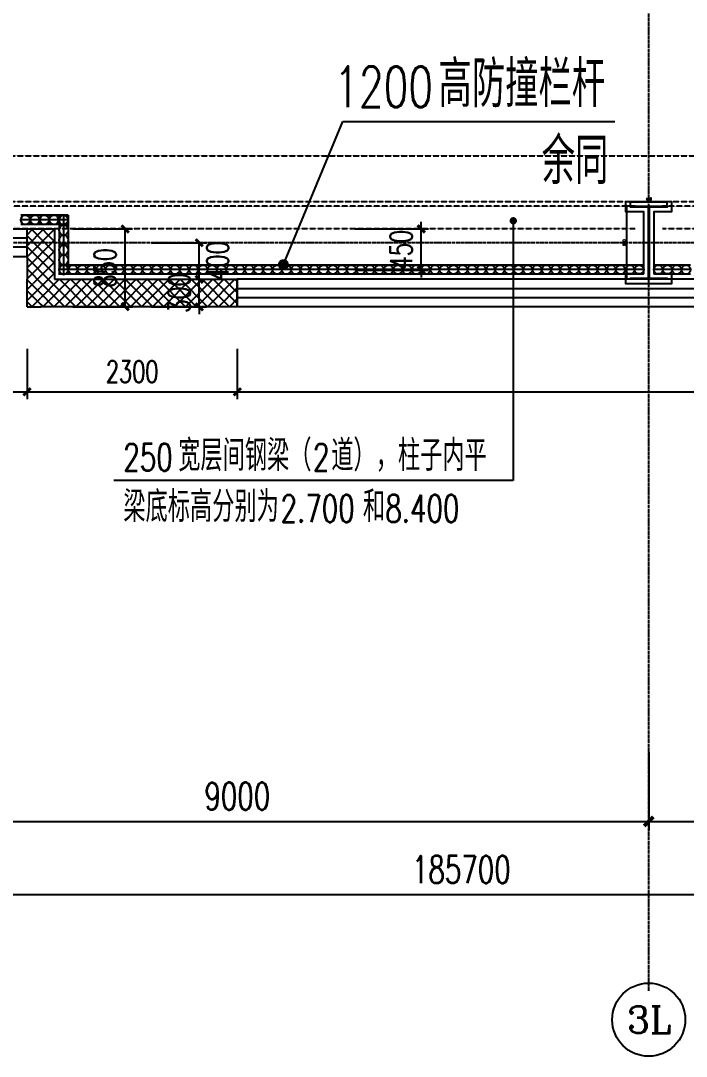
# Model space of a CAD drawing. Extents: x -954573 to 446329, y 489853 to 1226784.
# Drawn here: x -225723 to -218443, y 540024 to 551347 of the extents above; entities that cross this region are included whole.
import ezdxf
from ezdxf.enums import TextEntityAlignment as Align

# ---------------------------------------------------------------- set-up
doc = ezdxf.new("R2010")
doc.units = 0
doc.header["$LTSCALE"] = 10
doc.header["$MEASUREMENT"] = 0
doc.linetypes.add('10平面$0$DOTE', pattern=[2.4200000000000004, 2, -0.2, 0.02, -0.2])
doc.linetypes.add('10平面$1$DASH', pattern=[0.35, 0.25, -0.1])
doc.layers.get('Defpoints').update_dxf_attribs({"color": 210})
for name, color, linetype in [('10平面$0$A-AXIS-D', 8, 'Continuous'), ('10平面$0$A-AXIS-DOTE', 8, '10平面$0$DOTE'), ('10平面$0$A-AXIS-DP', 8, 'Continuous'), ('10平面$0$A-AXIS-SYMB', 8, 'Continuous'), ('10平面$0$A-HATCH-2', 8, 'Continuous'), ('10平面$0$A-HRAIL', 8, 'Continuous'), ('10平面$0$A-SFCE', 8, 'Continuous'), ('10平面$0$A-WINDOW', 8, 'Continuous'), ('10平面$0$AS-COLN', 8, 'Continuous'), ('10平面$0$AS-WALL', 8, 'Continuous'), ('10平面$0$DIM_SYMB', 8, 'Continuous'), ('10平面$0$PUB_HATCH', 8, 'Continuous'), ('10平面$0$PUB_TEXT', 8, 'Continuous'), ('10平面$0$建-窗', 8, 'Continuous'), ('10平面$0$建-门窗编号', 8, 'Continuous'), ('A-LIN-V', 9, 'Continuous')]:
    doc.layers.add(name, color=color, linetype=linetype)
doc.styles.add('10平面$0$_TCH_AXIS', font='COMPLEX', dxfattribs={"bigfont": 'GBCBIG'})
doc.styles.add('10平面$0$_TCH_DIM', font='SIMPLEX', dxfattribs={"bigfont": 'GBCBIG'})
doc.styles.add('10平面$0$_TCH_DIM_T3', font='SIMPLEX', dxfattribs={"width": 0.7058823529411765, "bigfont": 'GBCBIG'})
doc.styles.add('10平面$0$A-WIN-LABEL', font='SIMPLEX', dxfattribs={"bigfont": 'GBCBIG'})
doc.dimstyles.new('10平面$0$_TCH_ARCH&&10', dxfattribs={"dimtxt": 29.75, "dimasz": 10, "dimexe": 10, "dimexo": 10, "dimgap": 12.625, "dimtad": 1, "dimdec": 0, "dimzin": 0, "dimdsep": 46, "dimtxsty": '10平面$0$_TCH_DIM_T3', "dimblk": '10平面$0$_ArchTick', "dimcen": 0.09, "dimclrt": 7, "dimazin": 2, "dimtfac": 1, "dimtdec": 0, "dimtix": 1, "dimtmove": 2, "dimatfit": 3, "dimfxl": 0, "dimtolj": 1, "dimtzin": 0, "dimarcsym": 0})
doc.dimstyles.new('10平面$0$_TCH_ARCH&&100', dxfattribs={"dimtxt": 297.5, "dimasz": 100, "dimexe": 100, "dimexo": 100, "dimgap": 126.25, "dimtad": 1, "dimdec": 0, "dimzin": 0, "dimdsep": 46, "dimtxsty": '10平面$0$_TCH_DIM_T3', "dimblk": '10平面$0$_ArchTick', "dimcen": 0.09, "dimclrt": 7, "dimazin": 2, "dimtfac": 1, "dimtdec": 0, "dimtix": 1, "dimtmove": 2, "dimatfit": 3, "dimfxl": 0, "dimtolj": 1, "dimtzin": 0, "dimarcsym": 0})
doc.dimstyles.new('10平面$0$_TCH_ARCH&&80', dxfattribs={"dimtxt": 238, "dimasz": 80, "dimexe": 80, "dimexo": 80, "dimgap": 101, "dimtad": 1, "dimdec": 0, "dimzin": 0, "dimdsep": 46, "dimtxsty": '10平面$0$_TCH_DIM_T3', "dimblk": '10平面$0$_ArchTick', "dimcen": 0.09, "dimclrt": 7, "dimazin": 2, "dimtfac": 1, "dimtdec": 0, "dimtix": 1, "dimtmove": 2, "dimatfit": 3, "dimfxl": 0, "dimtolj": 1, "dimtzin": 0, "dimarcsym": 0})
pattern_1 = [(45, (60, 0), (-60.000060993344, 60.000060993344), []), (135, (60, 0), (-60.000060993344, -60.00006099334399), [])]

# ---------------------------------------------------------------- blocks, each defined once
blk = doc.blocks.new('10平面$0$_ArchTick')
at = {"color": 0, "linetype": 'ByBlock', "const_width": 0.4}
blk.add_lwpolyline([(-0.5, -0.5), (0.5, 0.5)], dxfattribs=at)
blk = doc.blocks.new('*D2950')
at = {"layer": '10平面$0$A-AXIS-D', "color": 0, "lineweight": -2}
for p, q in [((-7117.79967473133, -261469.7757808869), (-7117.79967473133, -262327.7851393601)), ((1882.200325268787, -261469.7757808869), (1882.200325268787, -262327.7851393601)), ((-7117.79967473133, -262227.7851393601), (1882.200325268787, -262227.7851393601))]:
    blk.add_line(p, q, dxfattribs=at)
at = {"layer": 'Defpoints', "color": 0}
for p in [(-7117.79967473133, -261369.7757808869), (1882.200325268787, -261369.7757808869), (1882.200325268787, -262227.7851393601)]:
    blk.add_point(p, dxfattribs=at)
at = {"layer": '10平面$0$A-AXIS-D', "color": 0, "lineweight": -2, "xscale": 100, "yscale": 100, "zscale": 100, "rotation": 180}
blk.add_blockref('10平面$0$_ArchTick', (-7117.79967473133, -262227.7851393601), dxfattribs=at)
at = {"layer": '10平面$0$A-AXIS-D', "color": 0, "lineweight": -2, "xscale": 100, "yscale": 100, "zscale": 100}
blk.add_blockref('10平面$0$_ArchTick', (1882.200325268787, -262227.7851393601), dxfattribs=at)
at = {"layer": '10平面$0$A-AXIS-D', "color": 7, "insert": (-2617.799674731272, -261952.7851393601), "char_height": 297.5, "attachment_point": 5, "style": '10平面$0$_TCH_DIM_T3'}
blk.add_mtext('\\A1;9000', dxfattribs=at)
blk = doc.blocks.new('*D2951')
at = {"layer": '10平面$0$A-AXIS-D', "color": 0, "lineweight": -2}
for p, q in [((1882.200325268787, -261469.7757808869), (1882.200325268787, -262327.7851393601)), ((10882.20032526876, -261469.7757808869), (10882.20032526876, -262327.7851393601)), ((1882.200325268787, -262227.7851393601), (10882.20032526876, -262227.7851393601))]:
    blk.add_line(p, q, dxfattribs=at)
at = {"layer": 'Defpoints', "color": 0}
for p in [(1882.200325268787, -261369.7757808869), (10882.20032526876, -261369.7757808869), (10882.20032526876, -262227.7851393601)]:
    blk.add_point(p, dxfattribs=at)
at = {"layer": '10平面$0$A-AXIS-D', "color": 0, "lineweight": -2, "xscale": 100, "yscale": 100, "zscale": 100, "rotation": 180}
blk.add_blockref('10平面$0$_ArchTick', (1882.200325268787, -262227.7851393601), dxfattribs=at)
at = {"layer": '10平面$0$A-AXIS-D', "color": 0, "lineweight": -2, "xscale": 100, "yscale": 100, "zscale": 100}
blk.add_blockref('10平面$0$_ArchTick', (10882.20032526876, -262227.7851393601), dxfattribs=at)
at = {"layer": '10平面$0$A-AXIS-D', "color": 7, "insert": (6382.200325268772, -261952.7851393601), "char_height": 297.5, "attachment_point": 5, "style": '10平面$0$_TCH_DIM_T3'}
blk.add_mtext('\\A1;9000', dxfattribs=at)
blk = doc.blocks.new('*D3086')
at = {"layer": '10平面$0$A-AXIS-D', "color": 0, "lineweight": -2}
for p, q in [((-93017.79967501259, -261569.7757808869), (-93017.79967501259, -263127.7851393601)), ((92682.2003173939, -261569.7757808869), (92682.2003173939, -263127.7851393601)), ((-93017.79967501259, -263027.7851393601), (92682.2003173939, -263027.7851393601))]:
    blk.add_line(p, q, dxfattribs=at)
at = {"layer": 'Defpoints', "color": 0}
for p in [(-93017.79967501259, -261469.7757808869), (92682.2003173939, -261469.7757808869), (92682.2003173939, -263027.7851393601)]:
    blk.add_point(p, dxfattribs=at)
at = {"layer": '10平面$0$A-AXIS-D', "color": 0, "lineweight": -2, "xscale": 100, "yscale": 100, "zscale": 100, "rotation": 180}
blk.add_blockref('10平面$0$_ArchTick', (-93017.79967501259, -263027.7851393601), dxfattribs=at)
at = {"layer": '10平面$0$A-AXIS-D', "color": 0, "lineweight": -2, "xscale": 100, "yscale": 100, "zscale": 100}
blk.add_blockref('10平面$0$_ArchTick', (92682.2003173939, -263027.7851393601), dxfattribs=at)
at = {"layer": '10平面$0$A-AXIS-D', "color": 7, "insert": (-167.7996788093442, -262752.7851393601), "char_height": 297.5, "attachment_point": 5, "style": '10平面$0$_TCH_DIM_T3'}
blk.add_mtext('\\A1;185700', dxfattribs=at)
blk = doc.blocks.new('10平面$0$WINDOW2DLIB$DYNSTYLE$00000005')
at = {"color": 0}
for points in [[(-0.4999999999999964, 0.5000000000000142), (-0.4999999999999964, -0.4999999999999858)], [(-0.4999999999999964, 0.5000000000000142), (0.5000000000000036, 0.5000000000000142)], [(0.5000000000000036, -0.4999999999999858), (0.5000000000000036, 0.5000000000000142)], [(0.5000000000000036, 0.1666666666666714), (-0.4999999999999964, 0.1666666666666714)], [(0.5000000000000036, -0.1666666666666572), (-0.4999999999999964, -0.1666666666666572)], [(-0.4999999999999964, -0.4999999999999858), (0.5000000000000036, -0.4999999999999858)]]:
    blk.add_lwpolyline(points, dxfattribs=at)
blk = doc.blocks.new('10平面$0$42343243')
at = {"layer": '10平面$0$PUB_HATCH'}
h = blk.add_hatch(dxfattribs=at)
h.set_pattern_fill('多孔材料', color=256, scale=30, style=0)
h.set_pattern_definition(pattern_1)
h.paths.add_polyline_path([(-225654.1845523508, 1222869.99999627), (-225504.1845653235, 1222969.999996311), (-225504.1845652267, 1223169.999996269), (-225654.1845523489, 1223169.99999627)])
h = blk.add_hatch(dxfattribs=at)
h.set_pattern_fill('多孔材料', color=256, scale=30, style=0)
h.set_pattern_definition(pattern_1)
h.paths.add_polyline_path([(-225354.1845653759, 1222869.999996268), (-223354.1845319055, 1222869.999996256), (-223354.1845319038, 1223169.999996255), (-225504.1845652267, 1223169.999996269), (-225504.1845653234, 1222969.999996311)])
h = blk.add_hatch(dxfattribs=at)
h.set_pattern_fill('多孔材料', color=256, scale=30, style=0)
h.set_pattern_definition(pattern_1)
h.paths.add_polyline_path([(-225654.1845655149, 1222620.000000517), (-225354.1845656995, 1222320.000000545), (-225354.1845653759, 1222869.999996268), (-225504.1845653235, 1222969.999996311), (-225654.1845653677, 1222869.999996396)])
h = blk.add_hatch(dxfattribs=at)
h.set_pattern_fill('多孔材料', color=256, scale=30, style=0)
h.set_pattern_definition(pattern_1)
h.paths.add_polyline_path([(-225654.1845655149, 1222620.000000517), (-225654.1845450006, 1222320.000000547), (-225354.1845656995, 1222320.000000545)])
at = {"layer": '10平面$0$AS-WALL'}
for p, q in [((-225654.1845523489, 1223169.99999627), (-225504.1845652267, 1223169.999996269)), ((-225654.1845523489, 1223169.99999627), (-225654.1845523508, 1222869.99999627)), ((-223354.1845319038, 1223169.999996255), (-225504.1845652267, 1223169.999996269)), ((-223354.1845319055, 1222869.999996256), (-223354.1845319038, 1223169.999996255)), ((-225654.1845523508, 1222869.99999627), (-225654.1845653677, 1222869.999996396)), ((-225654.1845655149, 1222620.000000517), (-225654.1845653677, 1222869.999996396)), ((-225354.1845656995, 1222320.000000545), (-225354.1845653759, 1222869.999996268)), ((-225354.1845653759, 1222869.999996268), (-223354.1845319055, 1222869.999996256)), ((-225654.1845655149, 1222620.000000517), (-225654.1845450006, 1222320.000000547)), ((-225654.1845450006, 1222320.000000547), (-225354.1845656995, 1222320.000000545))]:
    blk.add_line(p, q, dxfattribs=at)
at = {"layer": '10平面$0$建-窗'}
ref = blk.add_blockref('10平面$0$WINDOW2DLIB$DYNSTYLE$00000005', (-217004.1845319122, 1223019.999996219), dxfattribs=dict(at, xscale=-12700, yscale=-300, zscale=300, rotation=359.999999999664))
ref.add_attrib('A', 'C12724', (-217284.184531911, 1223520.624996219), dxfattribs={"layer": '10平面$0$建-门窗编号', "height": 148.75, "style": '10平面$0$A-WIN-LABEL', "width": 0.7058823529411765})
ref = blk.add_blockref('10平面$0$WINDOW2DLIB$DYNSTYLE$00000005', (-226404.18454499, 1222470.000000535), dxfattribs=dict(at, xscale=-1500, yscale=300, zscale=300, rotation=179.9999999999555))
ref.add_attrib('A', 'C1584', (-226634.1845449902, 1222733.12500054), dxfattribs={"layer": '10平面$0$建-门窗编号', "height": 148.75, "rotation": 359.9999999999555, "style": '10平面$0$A-WIN-LABEL', "width": 0.7058823529411765})
blk = doc.blocks.new('*D3399')
at = {"layer": '10平面$0$A-AXIS-DP', "color": 0, "lineweight": -2}
for p, q in [((-221341.9999981404, 549069.99921208), (-221341.9999981404, 549149.99921208)), ((-222069.9999999999, 549069.99921208), (-221261.9999981404, 549069.99921208)), ((-221341.9999981404, 548619.9996041321), (-221341.9999981404, 549069.99921208)), ((-222069.9999999998, 548619.9996041321), (-221261.9999981404, 548619.9996041321)), ((-221341.9999981404, 548619.9996041321), (-221341.9999981404, 548539.9996041321))]:
    blk.add_line(p, q, dxfattribs=at)
at = {"layer": 'Defpoints', "color": 0}
for p in [(-222149.9999999999, 549069.99921208), (-221341.9999981404, 549069.99921208), (-222149.9999999998, 548619.9996041321)]:
    blk.add_point(p, dxfattribs=at)
at = {"layer": '10平面$0$A-AXIS-DP', "color": 0, "lineweight": -2, "xscale": 80, "yscale": 80, "zscale": 80}
for p, rotation in [((-221341.9999981404, 549069.99921208), 270), ((-221341.9999981404, 548619.9996041321), 90)]:
    blk.add_blockref('10平面$0$_ArchTick', p, dxfattribs=dict(at, rotation=rotation))
at = {"layer": '10平面$0$A-AXIS-DP', "color": 7, "insert": (-221561.9999981402, 548844.999408106), "char_height": 238, "attachment_point": 5, "rotation": 90, "style": '10平面$0$_TCH_DIM_T3'}
blk.add_mtext('\\A1;450', dxfattribs=at)
blk = doc.blocks.new('10平面$0$4324324')
at = {"layer": '10平面$0$A-HATCH-2', "linetype": '10平面$1$DASH'}
for p, q in [((-312854.1845319087, 549869.9999961827), (-138054.1845319089, 549869.9999961827)), ((-312854.1845319087, 549369.9999961827), (-138054.1845319089, 549369.9999961827))]:
    blk.add_line(p, q, dxfattribs=at)
blk = doc.blocks.new('*D3408')
at = {"layer": '10平面$0$A-AXIS-DP', "color": 0, "lineweight": -2}
for p, q in [((-165054.1845319085, 621029.9999961833), (-165054.1845319085, 621078.7499961833)), ((-165054.1845319085, 621068.7499961833), (-164654.1845319085, 621068.7499961833)), ((-164654.1845319085, 621029.9999961833), (-164654.1845319085, 621078.7499961833))]:
    blk.add_line(p, q, dxfattribs=at)
at = {"layer": 'Defpoints', "color": 0}
for p in [(-165054.1845319085, 621019.9999961833), (-164654.1845319085, 621068.7499961833), (-164654.1845319085, 621019.9999961833)]:
    blk.add_point(p, dxfattribs=at)
at = {"layer": '10平面$0$A-AXIS-DP', "color": 0, "lineweight": -2, "xscale": 10, "yscale": 10, "zscale": 10, "rotation": 180}
blk.add_blockref('10平面$0$_ArchTick', (-165054.1845319085, 621068.7499961833), dxfattribs=at)
at = {"layer": '10平面$0$A-AXIS-DP', "color": 0, "lineweight": -2, "xscale": 10, "yscale": 10, "zscale": 10}
blk.add_blockref('10平面$0$_ArchTick', (-164654.1845319085, 621068.7499961833), dxfattribs=at)
at = {"layer": '10平面$0$A-AXIS-DP', "color": 7, "insert": (-164854.1845319085, 621096.2499961833), "char_height": 29.75, "attachment_point": 5, "style": '10平面$0$_TCH_DIM_T3'}
blk.add_mtext('\\A1;400', dxfattribs=at)
blk = doc.blocks.new('*D3409')
at = {"layer": '10平面$0$A-AXIS-DP', "color": 0, "lineweight": -2}
for p, q in [((-165064.1845319085, 621019.9999961836), (-165105.4345319085, 621019.9999961836)), ((-165095.4345319085, 620219.9999961836), (-165095.4345319085, 621019.9999961836)), ((-165064.1845319085, 620219.9999961836), (-165105.4345319085, 620219.9999961836))]:
    blk.add_line(p, q, dxfattribs=at)
at = {"layer": 'Defpoints', "color": 0}
for p in [(-165095.4345319085, 621019.9999961836), (-165054.1845319085, 621019.9999961836), (-165054.1845319085, 620219.9999961836)]:
    blk.add_point(p, dxfattribs=at)
at = {"layer": '10平面$0$A-AXIS-DP', "color": 0, "lineweight": -2, "xscale": 10, "yscale": 10, "zscale": 10}
for p, rotation in [((-165095.4345319085, 621019.9999961836), 90), ((-165095.4345319085, 620219.9999961836), 270)]:
    blk.add_blockref('10平面$0$_ArchTick', p, dxfattribs=dict(at, rotation=rotation))
at = {"layer": '10平面$0$A-AXIS-DP', "color": 7, "insert": (-165122.9345319083, 620619.9999961834), "char_height": 29.75, "attachment_point": 5, "rotation": 90, "style": '10平面$0$_TCH_DIM_T3'}
blk.add_mtext('\\A1;800', dxfattribs=at)
blk = doc.blocks.new('10平面$0$99平面图例外参$0$$LinePat$圆环')
for points in [[(3.637978807091713e-12, 150.0000000000018), (300.0000000000036, 150.0000000000018)], [(3.637978807091713e-12, 1.818989403545856e-12), (300.0000000000036, 1.818989403545856e-12)], [(3.637978807091713e-12, -149.9999999999982), (300.0000000000036, -149.9999999999982)]]:
    blk.add_lwpolyline(points)
at = {"color": 0}
blk.add_circle((150.0000000000036, 1.818989403545856e-12), 150, dxfattribs=at)
blk = doc.blocks.new('10平面$0$34242343243')
at = {"layer": '10平面$0$A-HRAIL', "yscale": 0.3333333333333333, "zscale": 0.3333333333333333}
for p, xscale, rotation in [((-225619.5445602219, 549170.0519784017), 0.3461333288391431, 180), ((-225515.7045615702, 549170.0519784017), 0.3461333288391431, 180), ((-225411.8645629184, 549170.0519784017), 0.3461333288391431, 180), ((-225308.0245642667, 549170.0519784017), 0.3461333288391431, 180), ((-225204.1845656149, 549170.0519784017), 0.3461333288391431, 180), ((-225254.1845655803, 549220.0519783689), 0.3611111227129974, 270), ((-225254.1845655803, 549111.7186415549), 0.3611111227129974, 270), ((-225254.1845655803, 549003.3853047411), 0.3611111227129974, 270), ((-225254.1845655803, 548895.0519679273), 0.3611111227129974, 270), ((-225254.1845655803, 548786.7186311133), 0.3611111227129974, 270), ((-225254.1845655803, 548678.3852942993), 0.3611111227129974, 270), ((-225202.6607432352, 548626.0519822388), 0.3384127415468572, 180.0000000002033), ((-225101.1369207712, 548626.0519822391), 0.3384127415468572, 180.0000000002033), ((-224999.6130983071, 548626.0519822395), 0.3384127415468572, 180.0000000002033), ((-224898.0892758431, 548626.0519822398), 0.3384127415468572, 180.0000000002033), ((-224796.565453379, 548626.0519822402), 0.3384127415468572, 180.0000000002033), ((-224695.0416309149, 548626.0519822406), 0.3384127415468572, 180.0000000002033), ((-224593.5178084509, 548626.051982241), 0.3384127415468572, 180.0000000002033), ((-224491.9939859868, 548626.0519822413), 0.3384127415468572, 180.0000000002033), ((-224390.4701635228, 548626.0519822417), 0.3384127415468572, 180.0000000002033), ((-224288.9463410587, 548626.051982242), 0.3384127415468572, 180.0000000002033), ((-224187.4225185947, 548626.0519822424), 0.3384127415468572, 180.0000000002033), ((-224085.8986961306, 548626.0519822427), 0.3384127415468572, 180.0000000002033), ((-223984.3748736665, 548626.0519822431), 0.3384127415468572, 180.0000000002033), ((-223882.8510512025, 548626.0519822434), 0.3384127415468572, 180.0000000002033), ((-223781.3272287384, 548626.0519822438), 0.3384127415468572, 180.0000000002033), ((-223679.8034062744, 548626.0519822442), 0.3384127415468572, 180.0000000002033), ((-223578.2795838103, 548626.0519822446), 0.3384127415468572, 180.0000000002033), ((-223476.7557613463, 548626.051982245), 0.3384127415468572, 180.0000000002033), ((-223375.2319388822, 548626.0519822453), 0.3384127415468572, 180.0000000002033), ((-223273.7081164181, 548626.0519822456), 0.3384127415468572, 180.0000000002033), ((-223172.1842939541, 548626.051982246), 0.3384127415468572, 180.0000000002033), ((-223070.66047149, 548626.0519822463), 0.3384127415468572, 180.0000000002033), ((-222969.136649026, 548626.0519822467), 0.3384127415468572, 180.0000000002033), ((-222867.6128265619, 548626.051982247), 0.3384127415468572, 180.0000000002033), ((-222766.0890040979, 548626.0519822474), 0.3384127415468572, 180.0000000002033), ((-222664.5651816338, 548626.0519822477), 0.3384127415468572, 180.0000000002033), ((-222563.0413591697, 548626.0519822482), 0.3384127415468572, 180.0000000002033), ((-222461.5175367057, 548626.0519822486), 0.3384127415468572, 180.0000000002033), ((-222359.9937142416, 548626.0519822489), 0.3384127415468572, 180.0000000002033), ((-222258.4698917776, 548626.0519822492), 0.3384127415468572, 180.0000000002033), ((-222156.9460693135, 548626.0519822496), 0.3384127415468572, 180.0000000002033), ((-222055.4222468495, 548626.05198225), 0.3384127415468572, 180.0000000002033), ((-221953.8984243854, 548626.0519822503), 0.3384127415468572, 180.0000000002033), ((-221852.3746019213, 548626.0519822506), 0.3384127415468572, 180.0000000002033), ((-221750.8507794573, 548626.051982251), 0.3384127415468572, 180.0000000002033), ((-221649.3269569932, 548626.0519822513), 0.3384127415468572, 180.0000000002033), ((-221547.8031345292, 548626.0519822518), 0.3384127415468572, 180.0000000002033), ((-221446.2793120651, 548626.0519822522), 0.3384127415468572, 180.0000000002033), ((-221344.7554896011, 548626.0519822525), 0.3384127415468572, 180.0000000002033), ((-221243.231667137, 548626.0519822529), 0.3384127415468572, 180.0000000002033), ((-221141.7078446729, 548626.0519822532), 0.3384127415468572, 180.0000000002033), ((-221040.1840222089, 548626.0519822536), 0.3384127415468572, 180.0000000002033), ((-220938.6601997448, 548626.0519822539), 0.3384127415468572, 180.0000000002033), ((-220837.1363772808, 548626.0519822543), 0.3384127415468572, 180.0000000002033), ((-220735.6125548167, 548626.0519822546), 0.3384127415468572, 180.0000000002033), ((-220634.0887323527, 548626.051982255), 0.3384127415468572, 180.0000000002033), ((-220532.5649098886, 548626.0519822553), 0.3384127415468572, 180.0000000002033), ((-220431.0410874245, 548626.0519822558), 0.3384127415468572, 180.0000000002033), ((-220329.5172649605, 548626.0519822561), 0.3384127415468572, 180.0000000002033), ((-220227.9934424964, 548626.0519822565), 0.3384127415468572, 180.0000000002033), ((-220126.4696200324, 548626.0519822568), 0.3384127415468572, 180.0000000002033), ((-220024.9457975683, 548626.0519822572), 0.3384127415468572, 180.0000000002033), ((-219923.4219751043, 548626.0519822575), 0.3384127415468572, 180.0000000002033), ((-219821.8981526402, 548626.0519822579), 0.3384127415468572, 180.0000000002033), ((-219720.3743301761, 548626.0519822582), 0.3384127415468572, 180.0000000002033), ((-219618.8505077121, 548626.0519822586), 0.3384127415468572, 180.0000000002033), ((-219517.326685248, 548626.0519822589), 0.3384127415468572, 180.0000000002033), ((-219415.802862784, 548626.0519822594), 0.3384127415468572, 180.0000000002033), ((-219314.2790403199, 548626.0519822597), 0.3384127415468572, 180.0000000002033), ((-219212.7552178559, 548626.0519822601), 0.3384127415468572, 180.0000000002033), ((-219111.2313953918, 548626.0519822604), 0.3384127415468572, 180.0000000002033), ((-219009.7075729277, 548626.0519822608), 0.3384127415468572, 180.0000000002033), ((-218908.1837504637, 548626.0519822611), 0.3384127415468572, 180.0000000002033), ((-218699.1382959182, 548626.0519822619), 0.3368181818181818, 180.0000000002033), ((-218598.0928413728, 548626.0519822623), 0.3368181818181818, 180.0000000002033), ((-218497.0473868273, 548626.0519822626), 0.3368181818181818, 180.0000000002033), ((-218396.0019322819, 548626.051982263), 0.3368181818181818, 180.0000000002033)]:
    blk.add_blockref('10平面$0$99平面图例外参$0$$LinePat$圆环', p, dxfattribs=dict(at, xscale=xscale, rotation=rotation))
blk = doc.blocks.new('*D3899')
at = {"layer": '10平面$0$A-AXIS-DP', "color": 0, "lineweight": -2}
for p, q in [((-225154.1845727983, 549069.999996183), (-224500.0000000001, 549069.999996183)), ((-224580.0000000001, 548220.0000008319), (-224580.0000000001, 549069.999996183)), ((-225154.1845727983, 548220.0000008319), (-224500.0000000001, 548220.0000008319))]:
    blk.add_line(p, q, dxfattribs=at)
at = {"layer": 'Defpoints', "color": 0}
for p in [(-225234.1845727983, 549069.999996183), (-224580.0000000001, 549069.999996183), (-225234.1845727983, 548220.0000008319)]:
    blk.add_point(p, dxfattribs=at)
at = {"layer": '10平面$0$A-AXIS-DP', "color": 0, "lineweight": -2, "xscale": 80, "yscale": 80, "zscale": 80}
for p, rotation in [((-224580.0000000001, 549069.999996183), 90), ((-224580.0000000001, 548220.0000008319), 270)]:
    blk.add_blockref('10平面$0$_ArchTick', p, dxfattribs=dict(at, rotation=rotation))
at = {"layer": '10平面$0$A-AXIS-DP', "color": 7, "insert": (-224799.9999999999, 548644.9999985073), "char_height": 238, "attachment_point": 5, "rotation": 90, "style": '10平面$0$_TCH_DIM_T3'}
blk.add_mtext('\\A1;850', dxfattribs=at)
blk = doc.blocks.new('*D3900')
at = {"layer": '10平面$0$A-AXIS-DP', "color": 0, "lineweight": -2}
for p, q in [((-224294.1845770705, 548519.9479950519), (-223690.0000000248, 548519.9479950519)), ((-223770.0000000248, 548519.9479950519), (-223770.0000000248, 548599.9479950519)), ((-223770.0000000248, 548219.9479950623), (-223770.0000000248, 548519.9479950519)), ((-224294.1845770844, 548219.9479950623), (-223690.0000000248, 548219.9479950623)), ((-223770.0000000248, 548219.9479950623), (-223770.0000000248, 548139.9479950623))]:
    blk.add_line(p, q, dxfattribs=at)
at = {"layer": 'Defpoints', "color": 0}
for p in [(-224374.1845770705, 548519.9479950519), (-223770.0000000248, 548519.9479950519), (-224374.1845770844, 548219.9479950623)]:
    blk.add_point(p, dxfattribs=at)
at = {"layer": '10平面$0$A-AXIS-DP', "color": 0, "lineweight": -2, "xscale": 80, "yscale": 80, "zscale": 80}
for p, rotation in [((-223770.0000000248, 548519.9479950519), 270), ((-223770.0000000248, 548219.9479950623), 90)]:
    blk.add_blockref('10平面$0$_ArchTick', p, dxfattribs=dict(at, rotation=rotation))
at = {"layer": '10平面$0$A-AXIS-DP', "color": 7, "insert": (-223990.0000000246, 548369.947995057), "char_height": 238, "attachment_point": 5, "rotation": 90, "style": '10平面$0$_TCH_DIM_T3'}
blk.add_mtext('\\A1;300', dxfattribs=at)
blk = doc.blocks.new('*D3901')
at = {"layer": '10平面$0$A-AXIS-DP', "color": 0, "lineweight": -2}
for p, q in [((-224294.1845770518, 548919.9999961834), (-223690.0000000085, 548919.9999961834)), ((-223770.0000000085, 548519.9479950519), (-223770.0000000085, 548919.9999961834)), ((-224294.1845770705, 548519.9479950519), (-223690.0000000085, 548519.9479950519))]:
    blk.add_line(p, q, dxfattribs=at)
at = {"layer": 'Defpoints', "color": 0}
for p in [(-224374.1845770518, 548919.9999961834), (-223770.0000000085, 548919.9999961834), (-224374.1845770705, 548519.9479950519)]:
    blk.add_point(p, dxfattribs=at)
at = {"layer": '10平面$0$A-AXIS-DP', "color": 0, "lineweight": -2, "xscale": 80, "yscale": 80, "zscale": 80}
for p, rotation in [((-223770.0000000085, 548919.9999961834), 90), ((-223770.0000000085, 548519.9479950519), 270)]:
    blk.add_blockref('10平面$0$_ArchTick', p, dxfattribs=dict(at, rotation=rotation))
at = {"layer": '10平面$0$A-AXIS-DP', "color": 7, "insert": (-223570, 548719.9739955994), "char_height": 238, "attachment_point": 5, "rotation": 90, "style": '10平面$0$_TCH_DIM_T3'}
blk.add_mtext('\\A1;400', dxfattribs=at)
blk = doc.blocks.new('*D4105')
at = {"layer": '10平面$0$A-AXIS-DP', "color": 0, "lineweight": -2}
for p, q in [((-227154.1845451728, 547759.9999960457), (-227154.1845451728, 547209.9999967223)), ((-225654.1845523434, 547759.9999960723), (-225654.1845523434, 547209.9999967223)), ((-227154.1845451728, 547289.9999967223), (-225654.1845523434, 547289.9999967223))]:
    blk.add_line(p, q, dxfattribs=at)
at = {"layer": 'Defpoints', "color": 0}
for p in [(-227154.1845451728, 547839.9999960457), (-225654.1845523434, 547839.9999960723), (-225654.1845523434, 547289.9999967223)]:
    blk.add_point(p, dxfattribs=at)
at = {"layer": '10平面$0$A-AXIS-DP', "color": 0, "lineweight": -2, "xscale": 80, "yscale": 80, "zscale": 80, "rotation": 180}
blk.add_blockref('10平面$0$_ArchTick', (-227154.1845451728, 547289.9999967223), dxfattribs=at)
at = {"layer": '10平面$0$A-AXIS-DP', "color": 0, "lineweight": -2, "xscale": 80, "yscale": 80, "zscale": 80}
blk.add_blockref('10平面$0$_ArchTick', (-225654.1845523434, 547289.9999967223), dxfattribs=at)
at = {"layer": '10平面$0$A-AXIS-DP', "color": 7, "insert": (-226404.1845487581, 547509.9999967223), "char_height": 238, "attachment_point": 5, "style": '10平面$0$_TCH_DIM_T3'}
blk.add_mtext('\\A1;1500', dxfattribs=at)
blk = doc.blocks.new('*D4106')
at = {"layer": '10平面$0$A-AXIS-DP', "color": 0, "lineweight": -2}
for p, q in [((-225654.1845523434, 547759.9999960723), (-225654.1845523434, 547209.999996756)), ((-223354.1845319153, 547759.9999961129), (-223354.1845319153, 547209.999996756)), ((-225654.1845523434, 547289.999996756), (-223354.1845319153, 547289.999996756))]:
    blk.add_line(p, q, dxfattribs=at)
at = {"layer": 'Defpoints', "color": 0}
for p in [(-225654.1845523434, 547839.9999960723), (-223354.1845319153, 547839.9999961129), (-223354.1845319153, 547289.999996756)]:
    blk.add_point(p, dxfattribs=at)
at = {"layer": '10平面$0$A-AXIS-DP', "color": 0, "lineweight": -2, "xscale": 80, "yscale": 80, "zscale": 80, "rotation": 180}
blk.add_blockref('10平面$0$_ArchTick', (-225654.1845523434, 547289.999996756), dxfattribs=at)
at = {"layer": '10平面$0$A-AXIS-DP', "color": 0, "lineweight": -2, "xscale": 80, "yscale": 80, "zscale": 80}
blk.add_blockref('10平面$0$_ArchTick', (-223354.1845319153, 547289.999996756), dxfattribs=at)
at = {"layer": '10平面$0$A-AXIS-DP', "color": 7, "insert": (-224504.1845421294, 547509.999996756), "char_height": 238, "attachment_point": 5, "style": '10平面$0$_TCH_DIM_T3'}
blk.add_mtext('\\A1;2300', dxfattribs=at)
blk = doc.blocks.new('*D4107')
at = {"layer": '10平面$0$A-AXIS-DP', "color": 0, "lineweight": -2}
for p, q in [((-223354.1845319153, 547759.9999961129), (-223354.1845319153, 547209.9999968885)), ((-210654.1845319049, 547759.9999963373), (-210654.1845319049, 547209.9999968885)), ((-223354.1845319153, 547289.9999968885), (-210654.1845319049, 547289.9999968885))]:
    blk.add_line(p, q, dxfattribs=at)
at = {"layer": 'Defpoints', "color": 0}
for p in [(-223354.1845319153, 547839.9999961129), (-210654.1845319049, 547839.9999963373), (-210654.1845319049, 547289.9999968885)]:
    blk.add_point(p, dxfattribs=at)
at = {"layer": '10平面$0$A-AXIS-DP', "color": 0, "lineweight": -2, "xscale": 80, "yscale": 80, "zscale": 80, "rotation": 180}
blk.add_blockref('10平面$0$_ArchTick', (-223354.1845319153, 547289.9999968885), dxfattribs=at)
at = {"layer": '10平面$0$A-AXIS-DP', "color": 0, "lineweight": -2, "xscale": 80, "yscale": 80, "zscale": 80}
blk.add_blockref('10平面$0$_ArchTick', (-210654.1845319049, 547289.9999968885), dxfattribs=at)
at = {"layer": '10平面$0$A-AXIS-DP', "color": 7, "insert": (-217004.1845319101, 547509.9999968885), "char_height": 238, "attachment_point": 5, "style": '10平面$0$_TCH_DIM_T3'}
blk.add_mtext('\\A1;12700', dxfattribs=at)
blk = doc.blocks.new('10平面$0$dote')
at = {"layer": '10平面$0$A-AXIS-D'}
blk.add_circle((1882.200325269368, -264396.039686622), 400, dxfattribs=at)
at = {"layer": '10平面$0$A-AXIS-DOTE', "ltscale": 2}
for p, q in [((1882.200325269136, -264079.9999961853), (1882.200325269252, -167560.7086373403)), ((98696.38485717773, -255900.0000000026), (-97273.61514282227, -255900.0000000019))]:
    blk.add_line(p, q, dxfattribs=at)
at = {"layer": '10平面$0$PUB_TEXT', "style": '10平面$0$_TCH_AXIS'}
blk.add_text('3L', height=294.2760132042729, dxfattribs=at).set_placement((1643.976886008767, -264543.1776932241), (2120.42376452997, -264543.1776932241), align=Align.FIT)
at = {"layer": '10平面$0$A-AXIS-D'}
for base, p1, p2, picture, middle in [((1882.200325268787, -262227.7851393601), (-7117.79967473133, -261369.7757808869), (1882.200325268787, -261369.7757808869), '*D2950', (-2617.799674731272, -261952.7851393601)), ((10882.20032526876, -262227.7851393601), (1882.200325268787, -261369.7757808869), (10882.20032526876, -261369.7757808869), '*D2951', (6382.200325268772, -261952.7851393601)), ((92682.2003173939, -263027.7851393601), (-93017.79967501259, -261469.7757808869), (92682.2003173939, -261469.7757808869), '*D3086', (-167.7996788093442, -262752.7851393601))]:
    dim = blk.add_linear_dim(base=base, p1=p1, p2=p2, angle=0, dimstyle='10平面$0$_TCH_ARCH&&100', override={"dimgap": 0}, dxfattribs=at)
    dim.commit()
    dim.dimension.update_dxf_attribs({"geometry": picture, "text_midpoint": middle, "dimtype": 129})
blk = doc.blocks.new('10平面$0$3243243')
at = {"layer": '10平面$0$A-AXIS-SYMB'}
for p, q in [((-220335.8154757146, 549159.9996000853), (-220335.8154757146, 546319.9996039062)), ((-220335.8154757146, 546319.9996039062), (-224705.8154757147, 546319.9996039062))]:
    blk.add_line(p, q, dxfattribs=at)
at = {"layer": '10平面$0$A-AXIS-SYMB', "const_width": 40}
blk.add_lwpolyline([(-220335.8154757146, 549179.9996000853, 1), (-220335.8154757146, 549139.9996000853, 1)], format="xyb", close=True, dxfattribs=at)
at = {"layer": '10平面$0$A-SFCE', "color": 2, "linetype": '10平面$1$DASH'}
for p, q in [((-219004.1837504639, 549319.9992120976), (-227704.183750464, 549319.9992120999)), ((-219004.1837504639, 549069.9992120977), (-227704.1837504639, 549069.9992121))]:
    blk.add_line(p, q, dxfattribs=at)
at = {"layer": '10平面$0$A-SFCE', "linetype": '10平面$1$DASH'}
for p, q in [((-201004.1837504639, 549319.9992120928), (-218704.1837504639, 549319.9992120976)), ((-201004.1837504639, 549069.999212093), (-218704.1837504639, 549069.9992120977))]:
    blk.add_line(p, q, dxfattribs=at)
at = {"layer": '10平面$0$PUB_TEXT', "style": '10平面$0$_TCH_DIM', "width": 0.7058823529411765}
for s, p in [('250', (-224600.8154757147, 546424.9996039062)), ('2', (-222526.3473906083, 546424.9996039062)), ('2.700', (-222880.6027097572, 545864.9996039062)), ('8.400', (-221734.8580289061, 545864.9996039062))]:
    blk.add_text(s, height=297.5, dxfattribs=at).set_placement(p)
at = {"layer": '10平面$0$PUB_TEXT', "style": '10平面$0$_TCH_DIM'}
for s, p in [('宽层间钢梁（', (-224000.8154757147, 546424.9996039062)), ('道），柱子内平', (-222326.3473906083, 546424.9996039062)), ('梁底标高分别为', (-224600.8154757147, 545864.9996039062)), ('和', (-221980.6027097572, 545864.9996039062))]:
    blk.add_text(s, height=337.5886524822695, dxfattribs=at).set_placement(p)
at = {"layer": '10平面$0$A-AXIS-DP', "color": 1}
dim = blk.add_aligned_dim(p1=(-222149.9999999997, 548619.9996041319), p2=(-222149.9999999997, 549069.9992120798), distance=-808.0000018592981, dimstyle='10平面$0$_TCH_ARCH&&80', dxfattribs=at)
dim.commit()
dim.dimension.update_dxf_attribs({"geometry": '*D3399', "text_midpoint": (-221561.9999981402, 548844.999408106)})
blk = doc.blocks.new('10平面$0$w42343243')
at = {"layer": '10平面$0$A-HATCH-2'}
blk.add_lwpolyline([(-165104.1845319085, 621069.9999961833), (-164604.1845319085, 621069.9999961833), (-164604.1845319085, 620957.9999961833), (-164800.1845319085, 620957.9999961833), (-164800.1845319085, 620281.9999961833), (-164604.1845319085, 620281.9999961833), (-164604.1845319085, 620169.9999961833), (-165104.1845319085, 620169.9999961833), (-165104.1845319085, 620281.9999961833), (-164908.1845319085, 620281.9999961833), (-164908.1845319085, 620957.9999961833), (-165104.1845319085, 620957.9999961833)], close=True, dxfattribs=at)
at = {"layer": '10平面$0$AS-COLN', "color": 3}
blk.add_lwpolyline([(-165054.1845319085, 621019.9999961833), (-164654.1845319085, 621019.9999961833), (-164654.1845319085, 621007.9999961833), (-164850.1845319085, 621007.9999961833), (-164850.1845319085, 620231.9999961833), (-164654.1845319085, 620231.9999961833), (-164654.1845319085, 620219.9999961833), (-165054.1845319085, 620219.9999961833), (-165054.1845319085, 620231.9999961833), (-164858.1845319085, 620231.9999961833), (-164858.1845319085, 621007.9999961833), (-165054.1845319085, 621007.9999961833)], close=True, dxfattribs=at)
at = {"layer": '10平面$0$A-AXIS-DP'}
for p1, p2, distance, picture, middle in [((-165054.1845319085, 621019.9999961833), (-164654.1845319085, 621019.9999961833), 48.75, '*D3408', (-164854.1845319085, 621096.2499961833)), ((-165054.1845319085, 620219.9999961833), (-165054.1845319085, 621019.9999961833), 41.25, '*D3409', (-165122.9345319083, 620619.9999961834))]:
    dim = blk.add_aligned_dim(p1=p1, p2=p2, distance=distance, dimstyle='10平面$0$_TCH_ARCH&&10', dxfattribs=at)
    dim.commit()
    dim.dimension.update_dxf_attribs({"geometry": picture, "text_midpoint": middle})
blk = doc.blocks.new('10平面$0$42343')
at = {"layer": '10平面$0$A-WINDOW'}
blk.add_blockref('10平面$0$w42343243', (-54000.00000000026, -71700.00000000047), dxfattribs=at)
blk = doc.blocks.new('10平面')
at = {"layer": '10平面$0$DIM_SYMB'}
for p, q in [((-222850, 548679.9999980418), (-222200, 550244.0000124099)), ((-222850, 548679.9999980418), (-222200, 550244.0000124099)), ((-222200, 550244.0000124099), (-219225.8154681041, 550244.0000124099))]:
    blk.add_line(p, q, dxfattribs=at)
at = {"layer": '10平面$0$DIM_SYMB', "const_width": 60}
blk.add_lwpolyline([(-222861.5133024541, 548652.2972208055, 1), (-222838.4866975459, 548707.702775278, 1)], format="xyb", close=True, dxfattribs=at)
blk.add_lwpolyline([(-222861.5133024541, 548652.2972208055, 1), (-222838.4866975459, 548707.702775278, 1)], format="xyb", close=True, dxfattribs=at)
at = {"layer": '10平面$0$A-AXIS-DP'}
blk.add_blockref('10平面$0$3243243', (0, 0), dxfattribs=at)
at = {"layer": '10平面$0$A-WINDOW'}
for name, p in [('10平面$0$42343', (5.820766091346741e-11, 0)), ('10平面$0$4324324', (0, 0))]:
    blk.add_blockref(name, p, dxfattribs=at)
at = {"layer": '10平面$0$A-WINDOW', "xscale": -1, "rotation": 180}
blk.add_blockref('10平面$0$42343243', (-1.164153218269348e-10, 1771389.999996722), dxfattribs=at)
at = {"layer": '10平面$0$AS-WALL'}
blk.add_blockref('10平面$0$dote', (-220736.3848571777, 804819.9999961853), dxfattribs=at)
at = {"layer": '10平面$0$DIM_SYMB'}
blk.add_blockref('10平面$0$34242343243', (0, 0), dxfattribs=at)
at = {"layer": '10平面$0$PUB_TEXT', "style": '10平面$0$_TCH_DIM'}
for s, p in [('高防撞栏杆', (-221153.7941915084, 550401.5000124099)), ('余同', (-220025.6027021467, 549561.5000124099))]:
    blk.add_text(s, height=506.3829787234042, dxfattribs=at).set_placement(p)
at = {"layer": '10平面$0$PUB_TEXT', "style": '10平面$0$_TCH_DIM', "width": 0.7058823529411765}
blk.add_text('1200', height=446.25, dxfattribs=at).set_placement((-222293.7941915084, 550401.5000124099))
at = {"layer": '10平面$0$A-AXIS-DP'}
for p1, p2, distance, picture, middle in [((-225234.1845727982, 548220.0000008317), (-225234.1845727982, 549069.9999961827), -654.1845727981126, '*D3899', (-224799.9999999999, 548644.9999985073)), ((-224374.1845770843, 548219.9479950621), (-224374.1845770704, 548519.9479950516), -604.184577045613, '*D3900', (-223990.0000000246, 548369.947995057)), ((-227154.1845451728, 547839.9999960457), (-225654.1845523434, 547839.9999960723), -549.9999993499368, '*D4105', (-226404.1845487581, 547509.9999967223)), ((-225654.1845523434, 547839.9999960723), (-223354.1845319153, 547839.9999961129), -549.9999993569218, '*D4106', (-224504.1845421294, 547509.999996756)), ((-223354.1845319153, 547839.9999961129), (-210654.1845319049, 547839.9999963373), -549.9999994488899, '*D4107', (-217004.1845319101, 547509.9999968885))]:
    dim = blk.add_aligned_dim(p1=p1, p2=p2, distance=distance, dimstyle='10平面$0$_TCH_ARCH&&80', dxfattribs=at)
    dim.commit()
    dim.dimension.update_dxf_attribs({"geometry": picture, "text_midpoint": middle})
dim = blk.add_linear_dim(base=(-223770.0000000085, 548919.9999961834), p1=(-224374.1845770704, 548519.9479950516), p2=(-224374.1845770517, 548919.9999961832), angle=89.99999999731979, dimstyle='10平面$0$_TCH_ARCH&&80', dxfattribs=at)
dim.commit()
dim.dimension.update_dxf_attribs({"geometry": '*D3901', "text_midpoint": (-223570, 548719.9739955994), "dimtype": 129})

msp = doc.modelspace()

# ---------------------------------------------------------------- block references
at = {"layer": 'A-LIN-V'}
msp.add_blockref('10平面', (0, 0), dxfattribs=at)

doc.saveas('drawing.dxf')
